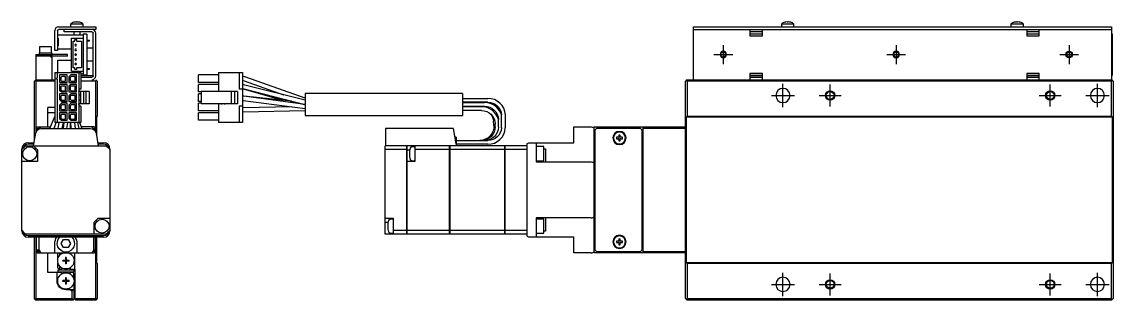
# Model space of a CAD drawing. Extents: x 0 to 720, y -8 to 242.
# Drawn here: x 372.6 to 719.7, y 72.6 to 161 of the extents above; entities that cross this region are included whole.
import ezdxf

# ---------------------------------------------------------------- set-up
doc = ezdxf.new("R2010")
doc.units = 0
doc.header["$LTSCALE"] = 0.5
doc.linetypes.add('CENTER', pattern=[50.8, 31.75, -6.35, 6.35, -6.35])
for name, color, linetype in [('MSM_CENTER', 1, 'CENTER'), ('MSM_CONTINUOUS', 7, 'CONTINUOUS'), ('MSM_NARROW', 5, 'CONTINUOUS')]:
    doc.layers.add(name, color=color, linetype=linetype)

msp = doc.modelspace()

# ---------------------------------------------------------------- linework, layer by layer
at = {"layer": 'MSM_CENTER'}
for p, q in [((595.69, 153.62), (595.69, 147.62)), ((650.69, 153.62), (650.69, 147.62)), ((705.69, 153.62), (705.69, 147.62)), ((592.69, 150.62), (598.69, 150.62)), ((647.69, 150.62), (653.69, 150.62)), ((702.69, 150.62), (708.69, 150.62)), ((614.69, 133.92), (614.69, 141.32)), ((629.69, 134.12), (629.69, 141.12)), ((699.69, 134.12), (699.69, 141.12)), ((714.69, 133.92), (714.69, 141.32)), ((610.99, 137.62), (618.39, 137.62)), ((626.19, 137.62), (633.19, 137.62)), ((696.19, 137.62), (703.19, 137.62)), ((710.99, 137.62), (718.39, 137.62)), ((614.69, 73.92), (614.69, 81.32)), ((629.69, 74.12), (629.69, 81.12)), ((699.69, 74.12), (699.69, 81.12)), ((714.69, 73.92), (714.69, 81.32)), ((610.99, 77.62), (618.39, 77.62)), ((626.19, 77.62), (633.19, 77.62)), ((696.19, 77.62), (703.19, 77.62)), ((710.99, 77.62), (718.39, 77.62))]:
    msp.add_line(p, q, dxfattribs=at)
at = {"layer": 'MSM_CONTINUOUS'}
for p, q in [((392.14, 160.32), (388.14, 160.32)), ((388.14, 160.32), (388.14, 159.42)), ((389.21, 160.88), (389.19, 160.88)), ((389.94, 160.88), (389.94, 161.01)), ((390.34, 160.88), (389.94, 160.88)), ((390.34, 161.01), (390.34, 160.88)), ((391.09, 160.88), (391.07, 160.88)), ((392.14, 159.42), (392.14, 160.32)), ((618.19, 160.32), (614.19, 160.32)), ((614.19, 160.32), (614.19, 159.42)), ((615.26, 160.88), (615.24, 160.88)), ((615.99, 160.88), (615.99, 161.01)), ((616.39, 160.88), (615.99, 160.88)), ((616.39, 161.01), (616.39, 160.88)), ((617.14, 160.88), (617.12, 160.88)), ((618.19, 159.42), (618.19, 160.32)), ((691.19, 160.32), (687.19, 160.32)), ((687.19, 160.32), (687.19, 159.42)), ((688.26, 160.88), (688.24, 160.88)), ((688.99, 160.88), (688.99, 161.01)), ((689.39, 160.88), (688.99, 160.88)), ((689.39, 161.01), (689.39, 160.88)), ((690.14, 160.88), (690.12, 160.88)), ((691.19, 159.42), (691.19, 160.32)), ((383.14, 151.92), (383.14, 158.22)), ((383.94, 158.12), (383.94, 151.92)), ((384.14, 156.87), (392.14, 156.87)), ((384.14, 155.87), (384.14, 156.87)), ((384.34, 159.42), (396.14, 159.42)), ((396.14, 158.62), (384.44, 158.62)), ((386.14, 157.82), (386.14, 158.62)), ((394.94, 157.82), (386.14, 157.82)), ((389.14, 157.82), (389.14, 156.87)), ((391.14, 156.87), (391.14, 157.82)), ((392.14, 157.12), (392.14, 144.12)), ((393.34, 157.12), (392.14, 157.12)), ((393.34, 157.12), (393.34, 144.12)), ((395.34, 143.82), (395.34, 157.42)), ((396.14, 159.42), (396.14, 158.62)), ((396.14, 143.82), (396.14, 157.42)), ((586.19, 159.42), (719.19, 159.42)), ((586.19, 142.62), (586.19, 159.42)), ((586.19, 158.62), (719.19, 158.62)), ((604.19, 158.62), (604.19, 156.62)), ((608.19, 157.82), (604.19, 157.82)), ((608.19, 157.12), (604.19, 157.12)), ((604.19, 156.62), (608.19, 156.62)), ((608.19, 156.62), (608.19, 158.62)), ((692.19, 158.62), (692.19, 156.62)), ((696.19, 157.82), (692.19, 157.82)), ((696.19, 157.12), (692.19, 157.12)), ((692.19, 156.62), (696.19, 156.62)), ((696.19, 156.62), (696.19, 158.62)), ((719.19, 159.42), (719.19, 142.62)), ((719.49, 157.12), (719.19, 157.12)), ((719.49, 144.12), (719.49, 157.12)), ((382.04, 153.12), (378.24, 153.12)), ((378.24, 153.12), (378.24, 151.12)), ((382.04, 151.12), (382.04, 153.12)), ((384.14, 155.87), (384.24, 155.87)), ((384.24, 155.07), (384.14, 155.07)), ((384.14, 155.07), (384.14, 154.17)), ((384.24, 154.69), (384.14, 154.69)), ((384.24, 154.54), (384.14, 154.54)), ((384.24, 154.17), (384.14, 154.17)), ((384.14, 152.37), (384.14, 153.37)), ((384.14, 153.37), (384.24, 153.37)), ((384.24, 155.87), (384.24, 153.37)), ((388.44, 155.87), (392.14, 155.87)), ((388.44, 145.37), (388.44, 155.87)), ((388.94, 154.87), (389.49, 154.87)), ((388.94, 146.37), (388.94, 154.87)), ((389.49, 155.37), (389.99, 155.37)), ((389.49, 154.87), (389.49, 155.37)), ((389.99, 155.37), (389.99, 154.87)), ((389.99, 154.87), (391.64, 154.87)), ((391.64, 154.87), (391.64, 146.37)), ((393.34, 155.24), (394.14, 155.24)), ((393.34, 154.99), (394.14, 154.99)), ((394.14, 154.99), (394.14, 155.24)), ((377.14, 150.62), (377.14, 142.62)), ((377.14, 150.62), (380.14, 150.62)), ((387.14, 150.12), (377.14, 150.12)), ((378.14, 151.12), (382.14, 151.12)), ((378.14, 151.12), (378.14, 150.12)), ((380.14, 150.62), (382.14, 150.62)), ((381.64, 150.12), (382.14, 149.62)), ((382.14, 151.12), (382.14, 142.62)), ((387.14, 150.62), (382.14, 150.62)), ((383.94, 151.92), (383.14, 151.92)), ((388.44, 152.37), (384.14, 152.37)), ((387.14, 150.12), (387.14, 150.62)), ((395.34, 152.62), (393.34, 152.62)), ((384.14, 148.87), (388.44, 148.87)), ((384.14, 144.87), (384.14, 148.87)), ((389.49, 146.37), (388.94, 146.37)), ((389.49, 145.87), (389.49, 146.37)), ((389.99, 145.87), (389.49, 145.87)), ((389.99, 146.37), (389.99, 145.87)), ((391.64, 146.37), (389.99, 146.37)), ((393.34, 148.62), (395.34, 148.62)), ((393.34, 146.24), (394.14, 146.24)), ((393.34, 145.99), (394.14, 145.99)), ((394.14, 145.99), (394.14, 146.24)), ((376.64, 142.12), (377.14, 142.62)), ((376.89, 142.37), (377.14, 142.12)), ((377.14, 142.62), (383.17, 142.62)), ((383.17, 144.87), (383.17, 129.02)), ((383.17, 144.87), (391.45, 144.87)), ((383.78, 143.09), (383.88, 143.09)), ((383.88, 142.79), (383.78, 142.79)), ((383.88, 144.87), (383.88, 143.09)), ((383.88, 142.79), (383.88, 129.02)), ((384.61, 144.14), (384.61, 141.74)), ((387.01, 144.14), (384.61, 144.14)), ((385.31, 143.62), (385.06, 143.37)), ((385.06, 143.37), (385.06, 142.4)), ((385.06, 142.4), (385.31, 142.15)), ((386.56, 143.62), (385.31, 143.62)), ((386.56, 142.15), (386.56, 143.62)), ((387.01, 141.74), (387.01, 144.14)), ((388.21, 144.14), (387.61, 143.54)), ((387.61, 143.54), (387.61, 141.74)), ((388.31, 143.62), (388.06, 143.37)), ((388.06, 143.37), (388.06, 142.4)), ((388.06, 142.4), (388.31, 142.15)), ((390.01, 144.14), (388.21, 144.14)), ((389.56, 143.62), (388.31, 143.62)), ((388.44, 145.37), (392.14, 145.37)), ((389.56, 142.15), (389.56, 143.62)), ((390.01, 141.74), (390.01, 144.14)), ((390.74, 144.87), (390.74, 129.02)), ((391.45, 144.87), (391.45, 139.67)), ((392.14, 144.37), (391.45, 144.37)), ((391.45, 143.92), (395.14, 143.92)), ((391.45, 143.42), (394.94, 143.42)), ((393.34, 144.12), (392.14, 144.12)), ((395.14, 143.47), (395.14, 143.92)), ((396.14, 142.62), (396.39, 142.37)), ((396.39, 142.37), (396.14, 142.12)), ((396.39, 142.37), (396.64, 142.12)), ((428.79, 141.74), (428.79, 144.14)), ((435.14, 144.14), (428.79, 144.14)), ((435.14, 144.87), (435.14, 138.87)), ((435.14, 144.87), (442.79, 144.87)), ((441.77, 144.87), (441.77, 139.67)), ((442.79, 144.87), (442.79, 129.02)), ((443.82, 143.49), (442.79, 143.75)), ((443.83, 143.49), (442.79, 143.75)), ((442.79, 142.43), (443.4, 142.27)), ((462.79, 136.76), (443.82, 143.49)), ((583.94, 142.37), (583.69, 142.12)), ((584.19, 142.62), (583.94, 142.37)), ((583.94, 142.37), (584.19, 142.12)), ((584.19, 142.62), (719.19, 142.62)), ((608.19, 144.62), (604.19, 144.62)), ((604.19, 144.62), (604.19, 142.62)), ((604.19, 144.12), (608.19, 144.12)), ((604.19, 143.92), (608.19, 143.92)), ((604.19, 143.42), (605.14, 143.42)), ((605.14, 143.42), (607.25, 143.42)), ((607.25, 143.42), (608.19, 143.42)), ((608.19, 142.62), (608.19, 144.62)), ((696.19, 144.62), (692.19, 144.62)), ((692.19, 144.62), (692.19, 142.62)), ((692.19, 144.12), (696.19, 144.12)), ((692.19, 143.92), (696.19, 143.92)), ((692.19, 143.42), (693.14, 143.42)), ((693.14, 143.42), (695.25, 143.42)), ((695.25, 143.42), (696.19, 143.42)), ((696.19, 142.62), (696.19, 144.62)), ((719.19, 144.12), (719.49, 144.12)), ((719.44, 142.37), (719.19, 142.62)), ((719.19, 142.12), (719.44, 142.37)), ((719.69, 142.12), (719.44, 142.37)), ((376.64, 123.32), (376.64, 142.12)), ((377.14, 142.12), (377.14, 125.97)), ((383.17, 142.12), (377.14, 142.12)), ((384.61, 141.74), (387.01, 141.74)), ((384.61, 141.14), (384.61, 139.34)), ((387.01, 141.14), (384.61, 141.14)), ((384.61, 139.34), (385.21, 138.74)), ((385.31, 140.62), (385.06, 140.37)), ((385.06, 140.37), (385.06, 139.4)), ((385.06, 139.4), (385.31, 139.15)), ((385.31, 142.15), (386.56, 142.15)), ((386.56, 140.62), (385.31, 140.62)), ((385.31, 139.15), (386.56, 139.15)), ((386.56, 139.15), (386.56, 140.62)), ((387.01, 138.74), (387.01, 141.14)), ((387.61, 141.74), (390.01, 141.74)), ((388.21, 141.14), (387.61, 140.54)), ((387.61, 140.54), (387.61, 138.74)), ((388.31, 140.62), (388.06, 140.37)), ((388.06, 140.37), (388.06, 139.4)), ((388.06, 139.4), (388.31, 139.15)), ((390.01, 141.14), (388.21, 141.14)), ((388.31, 142.15), (389.56, 142.15)), ((389.56, 140.62), (388.31, 140.62)), ((388.31, 139.15), (389.56, 139.15)), ((389.56, 139.15), (389.56, 140.62)), ((390.01, 138.74), (390.01, 141.14)), ((391.45, 139.67), (390.74, 139.67)), ((394.02, 138.87), (390.99, 138.87)), ((391.3, 138.87), (391.3, 135.01)), ((396.14, 142.12), (391.45, 142.12)), ((392.3, 138.87), (392.3, 135.01)), ((393, 138.87), (393, 135.01)), ((394.02, 138.87), (394.02, 135.01)), ((396.14, 125.97), (396.14, 142.12)), ((396.64, 142.12), (396.64, 131.02)), ((435.14, 141.74), (428.79, 141.74)), ((435.14, 141.14), (428.79, 141.14)), ((428.79, 138.74), (428.79, 141.14)), ((429.68, 138.87), (429.68, 135.01)), ((441.24, 138.87), (429.68, 138.87)), ((436.09, 139.12), (436.09, 138.87)), ((437.24, 138.87), (437.24, 139.12)), ((439.22, 138.87), (439.22, 135.01)), ((440.24, 138.87), (440.24, 135.01)), ((441.24, 138.87), (441.24, 135.01)), ((442.79, 139.67), (441.77, 139.67)), ((443.55, 140.95), (442.79, 141.09)), ((442.79, 139.77), (443.24, 139.69)), ((442.79, 139.76), (443.29, 139.65)), ((443.24, 139.69), (462.57, 134.8)), ((443.29, 139.65), (455.61, 136.14)), ((443.39, 142.27), (455.86, 137.84)), ((462.79, 136.09), (443.55, 140.95)), ((583.69, 73.12), (583.69, 142.12)), ((584.19, 142.12), (584.19, 131.02)), ((719.19, 142.12), (584.19, 142.12)), ((719.19, 131.02), (719.19, 142.12)), ((719.69, 142.12), (719.69, 73.12)), ((384.61, 138.14), (384.61, 136.34)), ((387.01, 138.14), (384.61, 138.14)), ((384.61, 136.34), (385.21, 135.74)), ((385.31, 137.62), (385.06, 137.37)), ((385.06, 137.37), (385.06, 136.4)), ((385.06, 136.4), (385.31, 136.15)), ((385.21, 138.74), (387.01, 138.74)), ((385.21, 135.74), (387.01, 135.74)), ((386.56, 137.62), (385.31, 137.62)), ((385.31, 136.15), (386.56, 136.15)), ((386.56, 136.15), (386.56, 137.62)), ((387.01, 135.74), (387.01, 138.14)), ((387.61, 138.74), (390.01, 138.74)), ((388.21, 138.14), (387.61, 137.54)), ((387.61, 137.54), (387.61, 135.74)), ((387.61, 135.74), (390.01, 135.74)), ((388.31, 137.62), (388.06, 137.37)), ((388.06, 137.37), (388.06, 136.4)), ((388.06, 136.4), (388.31, 136.15)), ((390.01, 138.14), (388.21, 138.14)), ((389.56, 137.62), (388.31, 137.62)), ((388.31, 136.15), (389.56, 136.15)), ((389.56, 136.15), (389.56, 137.62)), ((390.01, 135.74), (390.01, 138.14)), ((391.3, 137.76), (390.74, 137.76)), ((391.3, 136.11), (390.74, 136.11)), ((429.68, 138.74), (428.79, 138.74)), ((428.79, 135.74), (428.79, 138.14)), ((429.68, 138.14), (428.79, 138.14)), ((429.68, 135.74), (428.79, 135.74)), ((443.2, 137.38), (442.79, 137.41)), ((443.2, 137.37), (442.79, 137.41)), ((442.79, 136.11), (443.03, 136.08)), ((443.03, 136.08), (462.79, 133.46)), ((458.37, 135.86), (443.2, 137.38)), ((462.79, 134.78), (443.2, 137.37)), ((462.79, 138.27), (462.79, 131.27)), ((512.79, 138.27), (462.79, 138.27)), ((512.79, 138.27), (512.79, 131.27)), ((512.79, 136.67), (520.79, 136.67)), ((520.79, 135.47), (512.79, 135.47)), ((512.79, 135.37), (519.79, 135.37)), ((383.17, 133.82), (380.94, 133.82)), ((380.94, 127.62), (380.94, 133.82)), ((383.17, 132.07), (380.94, 132.07)), ((384.61, 134.54), (385.21, 135.14)), ((384.61, 134.54), (384.61, 132.74)), ((384.61, 132.74), (387.01, 132.74)), ((387.01, 132.14), (384.61, 132.14)), ((384.61, 132.14), (384.61, 130.34)), ((385.31, 134.62), (385.06, 134.37)), ((385.06, 134.37), (385.06, 133.4)), ((385.06, 133.4), (385.31, 133.15)), ((387.01, 135.14), (385.21, 135.14)), ((386.56, 134.62), (385.31, 134.62)), ((385.31, 133.15), (386.56, 133.15)), ((386.56, 133.15), (386.56, 134.62)), ((387.01, 132.74), (387.01, 135.14)), ((387.01, 129.74), (387.01, 132.14)), ((388.21, 135.14), (387.61, 134.54)), ((387.61, 134.54), (387.61, 132.74)), ((387.61, 132.74), (390.01, 132.74)), ((387.61, 132.14), (387.61, 130.34)), ((390.01, 132.14), (387.61, 132.14)), ((388.31, 134.62), (388.06, 134.37)), ((388.06, 134.37), (388.06, 133.4)), ((388.06, 133.4), (388.31, 133.15)), ((390.01, 135.14), (388.21, 135.14)), ((389.56, 134.62), (388.31, 134.62)), ((388.31, 133.15), (389.56, 133.15)), ((389.56, 133.15), (389.56, 134.62)), ((390.01, 132.74), (390.01, 135.14)), ((390.01, 129.74), (390.01, 132.14)), ((391.45, 134.21), (390.74, 134.21)), ((394.02, 135.01), (390.99, 135.01)), ((391.45, 134.21), (391.45, 129.02)), ((428.79, 132.74), (428.79, 135.14)), ((429.68, 135.14), (428.79, 135.14)), ((435.14, 132.74), (428.79, 132.74)), ((428.79, 129.74), (428.79, 132.14)), ((435.14, 132.14), (428.79, 132.14)), ((441.24, 135.01), (429.68, 135.01)), ((435.14, 135.01), (435.14, 129.02)), ((436.09, 135.01), (436.09, 134.76)), ((437.24, 134.76), (437.24, 135.01)), ((441.77, 134.21), (441.77, 129.02)), ((442.79, 134.21), (441.77, 134.21)), ((442.94, 133.72), (442.79, 133.72)), ((442.79, 132.42), (442.9, 132.42)), ((442.79, 132.42), (442.97, 132.42)), ((442.9, 132.42), (462.79, 132.82)), ((458.49, 134.03), (442.94, 133.72)), ((519.79, 134.17), (512.79, 134.17)), ((512.79, 134.07), (519.79, 134.07)), ((518.79, 132.87), (512.79, 132.87)), ((520.5, 134.02), (519.29, 134.17)), ((519.79, 134.07), (520.5, 134.01)), ((520.53, 134.01), (520.5, 134.02)), ((520.5, 134.01), (520.53, 134.01)), ((381.53, 127.12), (383.17, 130.97)), ((382.9, 127.12), (383.51, 129.02)), ((391.45, 129.02), (383.17, 129.02)), ((384.16, 127.12), (384.52, 129.02)), ((384.61, 130.34), (385.21, 129.74)), ((385.31, 131.62), (385.06, 131.37)), ((385.06, 131.37), (385.06, 130.4)), ((385.06, 130.4), (385.31, 130.15)), ((385.21, 129.74), (387.01, 129.74)), ((386.56, 131.62), (385.31, 131.62)), ((385.31, 130.15), (386.56, 130.15)), ((385.75, 129.02), (385.38, 127.12)), ((386.04, 129.02), (385.76, 127.12)), ((386.56, 130.15), (386.56, 131.62)), ((386.97, 127.12), (387.25, 129.02)), ((388.21, 129.74), (387.61, 130.34)), ((388.01, 129.02), (388.05, 127.12)), ((388.31, 131.62), (388.06, 131.37)), ((388.06, 131.37), (388.06, 130.4)), ((388.06, 130.4), (388.31, 130.15)), ((388.21, 129.74), (390.01, 129.74)), ((388.37, 127.12), (388.21, 129.02)), ((389.56, 131.62), (388.31, 131.62)), ((388.31, 130.15), (389.56, 130.15)), ((389.41, 129.02), (389.57, 127.12)), ((389.56, 130.15), (389.56, 131.62)), ((390.39, 129.02), (390.8, 127.12)), ((390.93, 129.02), (391.74, 127.12)), ((396.34, 130.72), (396.64, 131.02)), ((396.34, 130.72), (396.34, 125.02)), ((435.14, 129.74), (428.79, 129.74)), ((442.79, 129.02), (435.14, 129.02)), ((462.79, 131.27), (512.79, 131.27)), ((522.72, 128.14), (522.59, 129.52)), ((523.19, 127.68), (523.19, 128.56)), ((524.19, 127.53), (524.19, 130.01)), ((525.18, 131.46), (525.19, 131.43)), ((525.19, 127.37), (525.19, 131.47)), ((526.39, 131.47), (526.39, 127.37)), ((583.89, 130.72), (584.19, 131.02)), ((583.89, 130.72), (583.89, 84.52)), ((719.49, 130.72), (583.89, 130.72)), ((584.19, 131.02), (719.19, 131.02)), ((719.19, 131.02), (719.49, 130.72)), ((719.49, 84.52), (719.49, 130.72)), ((376.34, 121.62), (377.04, 125.63)), ((377.64, 127.62), (377.14, 127.12)), ((377.34, 126.34), (377.34, 127.12)), ((377.34, 127.12), (378.14, 127.12)), ((377.57, 126.62), (377.34, 126.62)), ((377.64, 127.62), (381.75, 127.62)), ((378.14, 126.99), (378.14, 127.62)), ((378.82, 127.12), (394.46, 127.12)), ((382.84, 127.14), (383.11, 127.75)), ((383.06, 127.62), (383.05, 127.62)), ((385.48, 127.62), (385.83, 127.62)), ((388.04, 127.62), (388.33, 127.62)), ((395.64, 127.62), (391.53, 127.62)), ((395.14, 127.42), (395.14, 127.62)), ((395.4, 127.12), (395.94, 127.12)), ((396.14, 127.12), (395.64, 127.62)), ((395.94, 126.62), (395.7, 126.62)), ((395.94, 127.12), (395.94, 126.34)), ((396.23, 125.63), (396.94, 121.62)), ((488.29, 127.12), (488.29, 121.62)), ((509.93, 127.12), (488.29, 127.12)), ((510.79, 122.22), (509.93, 127.12)), ((548.19, 122.62), (548.19, 127.62)), ((548.19, 127.62), (553.69, 127.62)), ((554.69, 87.62), (554.69, 127.62)), ((554.69, 127.62), (583.69, 127.62)), ((555.39, 127.12), (554.89, 126.62)), ((554.89, 126.62), (554.89, 88.62)), ((569.39, 127.12), (555.39, 127.12)), ((562.45, 125.04), (562.45, 124.36)), ((562.93, 124.36), (562.93, 125.04)), ((569.89, 126.62), (569.39, 127.12)), ((569.89, 88.62), (569.89, 126.62)), ((570.19, 87.62), (570.19, 127.62)), ((583.69, 127.12), (570.19, 127.12)), ((373.79, 121.62), (399.48, 121.62)), ((374.64, 122.62), (376.51, 122.62)), ((374.64, 122.24), (376.45, 122.24)), ((396.76, 122.62), (398.64, 122.62)), ((396.83, 122.24), (398.64, 122.24)), ((526.19, 121.62), (488.19, 121.62)), ((488.19, 93.62), (488.19, 121.62)), ((495.08, 93.62), (495.08, 121.62)), ((495.09, 121.61), (495.08, 121.61)), ((495.09, 121.62), (495.09, 93.62)), ((497.59, 121.62), (497.59, 116.62)), ((508.69, 93.62), (508.69, 121.62)), ((508.69, 121.61), (508.7, 121.61)), ((508.7, 121.62), (508.7, 93.62)), ((510.79, 124.42), (510.4, 124.42)), ((510.79, 124.42), (510.79, 121.62)), ((510.79, 123.37), (520.79, 123.37)), ((520.79, 122.17), (510.79, 122.17)), ((518.31, 123.37), (518.55, 123.37)), ((526.19, 93.62), (526.19, 121.62)), ((526.19, 121.61), (526.2, 121.61)), ((526.2, 121.62), (526.2, 93.62)), ((533.19, 121.62), (526.2, 121.62)), ((533.19, 122.24), (533.19, 93)), ((534.19, 122.62), (548.19, 122.62)), ((536.19, 122.62), (536.19, 116.52)), ((554.89, 121.87), (554.69, 121.87)), ((562.45, 124.36), (561.77, 124.36)), ((561.77, 123.88), (562.45, 123.88)), ((562.45, 123.88), (562.45, 123.2)), ((563.61, 124.36), (562.93, 124.36)), ((562.93, 123.2), (562.93, 123.88)), ((562.93, 123.88), (563.61, 123.88)), ((570.19, 121.87), (569.89, 121.87)), ((372.64, 94.62), (372.64, 120.62)), ((377.64, 120.37), (377.64, 116.62)), ((400.64, 120.62), (400.64, 94.62)), ((495.08, 120.46), (488.19, 120.46)), ((495.09, 120.47), (495.08, 120.47)), ((495.09, 120.37), (496.02, 120.37)), ((497.37, 121.35), (496.61, 121.28)), ((508.69, 120.46), (497.59, 120.46)), ((508.69, 120.47), (508.7, 120.47)), ((526.19, 120.46), (508.7, 120.46)), ((526.19, 120.47), (526.2, 120.47)), ((533.19, 120.46), (526.2, 120.46)), ((538.69, 121.37), (536.19, 121.37)), ((538.69, 116.87), (538.69, 121.37)), ((538.69, 120.7), (539.19, 120.7)), ((539.19, 120.7), (539.19, 116.52)), ((570.19, 121.37), (569.89, 121.37)), ((377.64, 116.62), (372.64, 116.62)), ((497.59, 116.62), (495.09, 116.62)), ((496.61, 116.96), (497.37, 116.89)), ((536.19, 116.87), (538.69, 116.87)), ((536.19, 116.52), (553.69, 116.52)), ((554.89, 117.62), (554.69, 117.62)), ((554.89, 116.62), (554.69, 116.62)), ((554.89, 115.12), (554.69, 115.12)), ((569.89, 115.87), (570.19, 115.87)), ((569.99, 112.62), (569.89, 112.62)), ((569.99, 102.62), (569.99, 112.62)), ((570.19, 112.42), (569.99, 112.62)), ((569.89, 102.62), (569.99, 102.62)), ((569.99, 102.62), (570.19, 102.82)), ((395.64, 93.62), (395.64, 97.37)), ((396.89, 98.62), (400.64, 98.62)), ((488.19, 98.62), (490.69, 98.62)), ((488.19, 97.37), (489.13, 97.37)), ((490.48, 98.35), (489.72, 98.28)), ((490.69, 98.62), (490.69, 93.62)), ((536.19, 98.72), (536.19, 92.62)), ((553.69, 98.72), (536.19, 98.72)), ((538.69, 98.37), (536.19, 98.37)), ((538.69, 93.87), (538.69, 98.37)), ((539.19, 98.72), (539.19, 94.54)), ((554.69, 100.12), (554.89, 100.12)), ((554.89, 98.62), (554.69, 98.62)), ((554.69, 97.62), (554.89, 97.62)), ((570.19, 99.37), (569.89, 99.37)), ((489.72, 93.96), (490.48, 93.89)), ((495.08, 94.77), (490.69, 94.77)), ((495.09, 94.78), (495.08, 94.78)), ((508.69, 94.77), (495.09, 94.77)), ((508.69, 94.78), (508.7, 94.78)), ((526.19, 94.77), (508.7, 94.77)), ((526.19, 94.78), (526.2, 94.78)), ((533.19, 94.77), (526.2, 94.77)), ((536.19, 93.87), (538.69, 93.87)), ((539.19, 94.54), (538.69, 94.54)), ((569.89, 93.87), (570.19, 93.87)), ((399.48, 93.62), (373.79, 93.62)), ((398.64, 93), (374.64, 93)), ((398.64, 92.62), (374.64, 92.62)), ((376.64, 73.12), (376.64, 92.62)), ((377.14, 92.62), (377.14, 73.12)), ((377.34, 88.12), (377.34, 92.62)), ((378.14, 88.62), (378.14, 92.62)), ((383.14, 87.62), (383.14, 90.62)), ((385.19, 90.62), (385.92, 91.87)), ((385.92, 89.37), (385.19, 90.62)), ((385.92, 91.87), (387.36, 91.87)), ((387.36, 91.87), (388.08, 90.62)), ((388.08, 90.62), (387.36, 89.37)), ((390.14, 90.62), (390.14, 87.62)), ((395.54, 88.62), (395.54, 92.62)), ((395.94, 92.62), (395.94, 88.12)), ((396.14, 73.12), (396.14, 92.62)), ((396.34, 92.62), (396.34, 84.52)), ((495.08, 93.62), (488.19, 93.62)), ((495.09, 93.63), (495.08, 93.63)), ((508.69, 93.62), (495.09, 93.62)), ((508.69, 93.63), (508.7, 93.63)), ((526.19, 93.62), (508.7, 93.62)), ((526.19, 93.63), (526.2, 93.63)), ((533.19, 93.62), (526.2, 93.62)), ((548.19, 92.62), (534.19, 92.62)), ((548.19, 87.62), (548.19, 92.62)), ((554.69, 93.37), (554.89, 93.37)), ((562.45, 91.36), (561.77, 91.36)), ((561.77, 90.88), (562.45, 90.88)), ((562.45, 92.04), (562.45, 91.36)), ((562.45, 90.88), (562.45, 90.2)), ((562.93, 91.36), (562.93, 92.04)), ((563.61, 91.36), (562.93, 91.36)), ((562.93, 90.2), (562.93, 90.88)), ((562.93, 90.88), (563.61, 90.88)), ((569.89, 93.37), (570.19, 93.37)), ((377.14, 88.12), (377.64, 87.62)), ((377.34, 88.62), (378.14, 88.62)), ((378.14, 88.12), (377.34, 88.12)), ((377.64, 87.62), (395.64, 87.62)), ((378.14, 87.62), (378.14, 88.62)), ((380.94, 81.42), (380.94, 87.62)), ((384.34, 87.62), (384.14, 87.42)), ((384.14, 85.83), (384.14, 87.42)), ((384.64, 87.62), (384.64, 86.78)), ((387.36, 89.37), (385.92, 89.37)), ((389.54, 82.42), (389.54, 87.62)), ((395.14, 87.62), (395.14, 87.82)), ((395.94, 88.12), (395.4, 88.12)), ((395.54, 88.62), (395.94, 88.62)), ((395.64, 87.62), (396.14, 88.12)), ((553.69, 87.62), (548.19, 87.62)), ((583.69, 87.62), (554.69, 87.62)), ((554.89, 88.62), (555.39, 88.12)), ((555.39, 88.12), (569.39, 88.12)), ((569.39, 88.12), (569.89, 88.62)), ((570.19, 88.12), (583.69, 88.12)), ((384.14, 82.92), (384.14, 84.41)), ((384.64, 83.46), (384.64, 82.42)), ((386.43, 85.26), (385.64, 85.26)), ((385.64, 84.97), (385.64, 85.26)), ((386.43, 84.97), (385.64, 84.97)), ((386.17, 85.26), (386.17, 84.97)), ((386.49, 86.12), (386.49, 85.32)), ((386.78, 86.12), (386.49, 86.12)), ((386.78, 85.59), (386.49, 85.59)), ((386.49, 84.91), (386.49, 84.12)), ((386.49, 84.65), (386.78, 84.65)), ((386.78, 84.12), (386.49, 84.12)), ((386.78, 86.12), (386.78, 85.32)), ((386.78, 84.91), (386.78, 84.12)), ((387.64, 85.26), (386.84, 85.26)), ((387.64, 84.97), (386.84, 84.97)), ((387.11, 85.26), (387.11, 84.97)), ((387.64, 84.97), (387.64, 85.26)), ((396.64, 84.22), (396.34, 84.52)), ((396.64, 84.22), (396.64, 73.12)), ((584.19, 84.22), (583.89, 84.52)), ((719.49, 84.52), (583.89, 84.52)), ((584.19, 84.22), (584.19, 73.12)), ((719.19, 84.22), (584.19, 84.22)), ((719.49, 84.52), (719.19, 84.22)), ((719.19, 73.12), (719.19, 84.22)), ((385.09, 81.42), (380.94, 81.42)), ((383.84, 78.72), (383.84, 81.42)), ((384.14, 82.92), (384.64, 82.42)), ((384.14, 82.22), (384.14, 81.62)), ((384.14, 82.22), (389.14, 82.22)), ((384.14, 81.62), (389.14, 81.62)), ((384.64, 82.42), (385.09, 82.42)), ((385.17, 82.56), (385.09, 82.42)), ((385.09, 81.42), (385.24, 81.16)), ((388.18, 82.42), (387.96, 82.8)), ((388.04, 81.16), (388.19, 81.42)), ((388.18, 82.42), (389.64, 82.42)), ((388.84, 81.42), (388.19, 81.42)), ((389.14, 81.12), (388.84, 81.42)), ((389.14, 82.22), (389.14, 81.62)), ((389.14, 79.43), (389.14, 81.12)), ((389.64, 72.82), (389.64, 82.42)), ((386.43, 78.86), (385.64, 78.86)), ((385.64, 78.57), (385.64, 78.86)), ((386.43, 78.57), (385.64, 78.57)), ((386.17, 78.86), (386.17, 78.57)), ((386.49, 79.72), (386.49, 78.92)), ((386.78, 79.72), (386.49, 79.72)), ((386.78, 79.19), (386.49, 79.19)), ((386.49, 78.51), (386.49, 77.72)), ((386.49, 78.25), (386.78, 78.25)), ((386.78, 77.72), (386.49, 77.72)), ((386.78, 79.72), (386.78, 78.92)), ((386.78, 78.51), (386.78, 77.72)), ((387.64, 78.86), (386.84, 78.86)), ((387.64, 78.57), (386.84, 78.57)), ((387.11, 78.86), (387.11, 78.57)), ((387.64, 78.57), (387.64, 78.86)), ((389.14, 78.01), (389.14, 72.82)), ((377.14, 72.62), (376.64, 73.12)), ((377.14, 73.12), (376.89, 72.87)), ((377.14, 73.12), (388.64, 73.12)), ((389.14, 75.92), (386.64, 75.92)), ((388.14, 75.92), (388.64, 75.42)), ((388.64, 75.42), (388.99, 75.92)), ((388.64, 73.12), (388.64, 75.42)), ((389.04, 72.72), (388.64, 73.12)), ((390.04, 73.12), (389.69, 72.77)), ((390.04, 73.12), (396.14, 73.12)), ((396.14, 73.12), (396.39, 72.87)), ((396.64, 73.12), (396.14, 72.62)), ((583.69, 73.12), (584.19, 72.62)), ((584.19, 73.12), (583.94, 72.87)), ((584.19, 73.12), (719.19, 73.12)), ((719.44, 72.87), (719.19, 73.12)), ((719.19, 72.62), (719.69, 73.12)), ((388.94, 72.62), (377.14, 72.62)), ((388.94, 72.62), (389.14, 72.82)), ((389.84, 72.62), (389.64, 72.82)), ((396.14, 72.62), (389.84, 72.62)), ((719.19, 72.62), (584.19, 72.62))]:
    msp.add_line(p, q, dxfattribs=at)
at = {"layer": 'MSM_CONTINUOUS', "extrusion": (0, 0, -1)}
for centre, radius in [((-389.74, 153.62), 0.25), ((-389.74, 152.12), 0.25), ((-389.74, 150.62), 0.25), ((-389.74, 149.12), 0.25), ((-389.74, 147.62), 0.25), ((-614.69, 137.62), 2.25), ((-714.69, 137.62), 2.25), ((-562.69, 124.12), 2.1), ((-562.69, 124.12), 1.9), ((-562.69, 91.12), 2.1), ((-562.69, 91.12), 1.9), ((-614.69, 77.62), 2.25), ((-714.69, 77.62), 2.25)]:
    msp.add_circle(centre, radius, dxfattribs=at)
at = {"layer": 'MSM_CONTINUOUS'}
for centre, radius in [((595.69, 150.62), 0.783), ((650.69, 150.62), 0.783), ((705.69, 150.62), 0.783), ((629.69, 137.62), 1.23), ((699.69, 137.62), 1.23), ((375.14, 119.12), 2.23), ((398.14, 96.12), 2.23), ((386.64, 78.72), 2.6), ((629.69, 77.62), 1.23), ((699.69, 77.62), 1.23)]:
    msp.add_circle(centre, radius, dxfattribs=at)
for centre, radius, start, end in [((390.14, 157.82), 3.2, 107.27, 128.6822), ((390.14, 157.82), 3.19, 93.5904, 106.9053), ((390.14, 157.82), 3.19, 73.0947, 86.4096), ((390.14, 157.82), 3.2, 51.3178, 72.73), ((616.19, 157.82), 3.2, 107.27, 128.6822), ((616.19, 157.82), 3.19, 93.5904, 106.9053), ((616.19, 157.82), 3.19, 73.0947, 86.4096), ((616.19, 157.82), 3.2, 51.3178, 72.73), ((689.19, 157.82), 3.2, 107.27, 128.6822), ((689.19, 157.82), 3.19, 93.5904, 106.9053), ((689.19, 157.82), 3.19, 73.0947, 86.4096), ((689.19, 157.82), 3.2, 51.3178, 72.73), ((384.34, 158.22), 1.2, 90, 180), ((394.94, 157.42), 1.2, 0, 90), ((394.94, 143.82), 1.2, 270, 0), ((519.87, 129.8), 5.57, 17.3809, 90.7723), ((520.99, 131.27), 5.41, 2.1273, 92.0933), ((518.82, 128.48), 5.59, 15.9654, 90.2921), ((379.14, 126.62), 1, 90, 156.553), ((394.54, 126.62), 1, 8.5151, 90), ((520.98, 127.58), 5.41, 267.9657, 357.8137), ((562.69, 124.12), 0.95, 75.3667, 104.6333), ((374.64, 120.62), 2, 90, 180), ((398.64, 120.62), 2, 0, 90), ((562.69, 124.12), 0.95, 165.3667, 194.6333), ((562.69, 124.12), 0.365, 138.8496, 221.1504), ((562.69, 124.12), 0.365, 48.8496, 131.1504), ((562.69, 124.12), 0.365, 228.8496, 311.1504), ((562.69, 124.12), 0.95, 255.3667, 284.6333), ((562.69, 124.12), 0.365, 318.8496, 41.1504), ((562.69, 124.12), 0.95, 345.3667, 14.6333), ((501.89, 119.12), 6, 162.3708, 197.6291), ((496.65, 120.79), 0.5, 95, 162.3708), ((497.39, 121.15), 0.2, 0, 95), ((496.65, 117.45), 0.5, 197.6292, 265), ((497.39, 117.09), 0.2, 265, 360), ((495, 96.12), 6, 162.3708, 197.6291), ((489.76, 97.79), 0.5, 95, 162.3708), ((490.5, 98.15), 0.2, 18.1949, 95), ((553.69, 100.22), 1.5, 270, 311.8103), ((374.64, 94.62), 2, 180, 270), ((398.64, 94.62), 2, 270, 0), ((489.76, 94.45), 0.5, 197.6292, 265), ((490.5, 94.09), 0.2, 265, 341.8051), ((562.69, 91.12), 0.95, 165.3667, 194.6333), ((562.69, 91.12), 0.365, 138.8496, 221.1504), ((562.69, 91.12), 0.95, 75.3667, 104.6333), ((562.69, 91.12), 0.365, 48.8496, 131.1504), ((562.69, 91.12), 0.365, 228.8496, 311.1504), ((562.69, 91.12), 0.365, 318.8496, 41.1504), ((562.69, 91.12), 0.95, 345.3667, 14.6333), ((379.14, 88.62), 1, 180, 270), ((394.54, 88.62), 1, 270, 0), ((553.69, 89.12), 1.5, 270, 311.8103), ((562.69, 91.12), 0.95, 255.3667, 284.6333), ((386.64, 81.92), 1.59, 143.8028, 169.1069), ((386.64, 81.92), 1.59, 190.8931, 216.1972), ((386.75, 81.8), 1.75, 142.994, 154.5052), ((386.75, 82.03), 1.75, 210, 217.006), ((386.52, 81.8), 1.75, 34.5052, 37.006), ((386.64, 81.92), 1.59, 10.8931, 36.1972), ((386.64, 81.92), 1.59, 323.8028, 349.1069), ((386.52, 82.03), 1.75, 322.994, 330)]:
    msp.add_arc(centre, radius, start, end, dxfattribs=at)
at = {"layer": 'MSM_CONTINUOUS', "extrusion": (0, 0, -1)}
for centre, radius, start, end in [((-384.44, 158.12), 0.5, 0, 90), ((-394.94, 157.42), 0.4, 90, 180), ((-383.78, 142.94), 0.15, 270, 90), ((-394.94, 143.82), 0.4, 180, 270), ((-390.99, 139.12), 0.25, 270, 0), ((-519.9, 130.02), 5.45, 91.1091, 156.0046), ((-520.98, 131.25), 4.22, 87.5064, 177.069), ((-390.99, 134.76), 0.25, 0, 90), ((-518.84, 128.51), 4.36, 89.4314, 179.3937), ((-519.91, 129.88), 4.29, 88.4892, 178.3121), ((-518.24, 129.14), 4.37, 142.9581, 174.9542), ((-378.82, 125.32), 1.8, 10, 90), ((-386.64, 124.62), 2.75, 65.38, 71.7789), ((-386.64, 130.12), 2.6, 287.9181, 295.7504), ((-386.64, 130.12), 2.6, 230.6245, 237.6105), ((-394.46, 125.32), 1.8, 90, 170), ((-518.34, 127.76), 4.39, 175.0821, 270.1308), ((-518.84, 127.73), 4.36, 180.5892, 270.5857), ((-519.91, 127.65), 4.29, 181.642, 271.5567), ((-520.98, 127.58), 4.22, 182.8542, 272.5704), ((-553.69, 126.12), 1.5, 90, 131.8103), ((-386.64, 107.62), 19, 42.5364, 47.4626), ((-374.64, 120.62), 1.62, 9.7264, 90), ((-363.59, 107.57), 19, 132.3336, 137.6664), ((-398.64, 120.62), 1.62, 90, 170.2637), ((-386.64, 107.62), 19, 132.5374, 137.4626), ((-534.19, 121.12), 1.5, 48.1897, 90), ((-553.69, 115.02), 1.5, 90, 131.8103), ((-409.68, 84.57), 19, 42.3336, 47.6664), ((-386.64, 107.62), 19, 312.5364, 317.4636), ((-374.64, 94.62), 1.62, 270, 350.2833), ((-398.64, 94.62), 1.62, 189.7266, 270), ((-386.64, 107.62), 19, 222.5374, 227.4636), ((-386.64, 90.62), 3.5, 0, 34.8499), ((-386.64, 90.62), 2.75, 133.3418, 46.6582), ((-386.64, 90.62), 3.5, 145.1501, 180), ((-534.19, 94.12), 1.5, 270, 311.8103), ((-386.64, 85.12), 2.6, 105.9424, 74.0576), ((-386.43, 85.32), 0.06, 180, 270), ((-386.43, 84.91), 0.06, 90, 180), ((-386.84, 85.32), 0.06, 270, 0), ((-386.84, 84.91), 0.06, 0, 90), ((-386.64, 78.72), 2.8, 270, 0), ((-386.43, 78.92), 0.06, 180, 270), ((-386.43, 78.51), 0.06, 90, 180), ((-386.84, 78.92), 0.06, 270, 0), ((-386.84, 78.51), 0.06, 0, 90)]:
    msp.add_arc(centre, radius, start, end, dxfattribs=at)
at = {"layer": 'MSM_NARROW', "extrusion": (0, 0, -1)}
for centre in [(-595.69, 150.62), (-650.69, 150.62)]:
    msp.add_circle(centre, 1, dxfattribs=at)
at = {"layer": 'MSM_NARROW'}
for centre, radius in [((705.69, 150.62), 1), ((629.69, 137.62), 1.5), ((699.69, 137.62), 1.5), ((629.69, 77.62), 1.5), ((699.69, 77.62), 1.5)]:
    msp.add_circle(centre, radius, dxfattribs=at)

doc.saveas('drawing.dxf')
